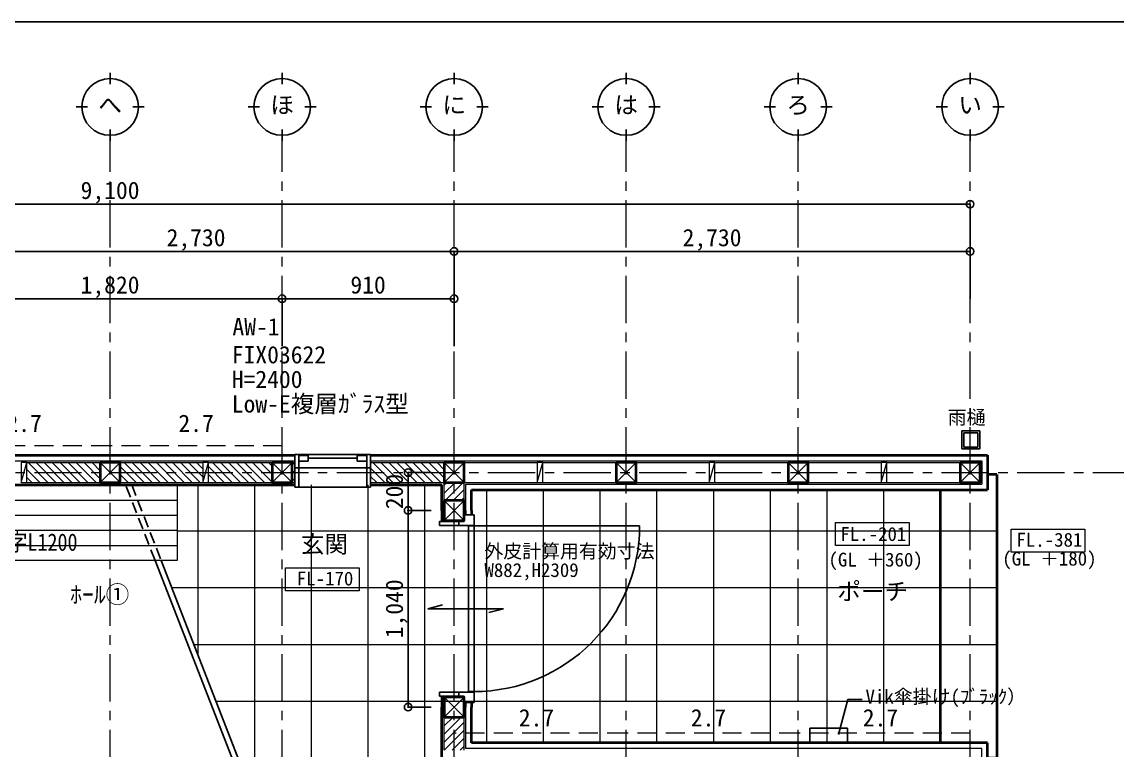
# Model space of a CAD drawing. Units: millimetres at full size, sheet at 1:50. Extents: x -21826 to 54909, y -26252 to 22610.
# Drawn here: x 292 to 6086, y 2991 to 6842 of the extents above; entities that cross this region are included whole.
import ezdxf
from ezdxf.enums import TextEntityAlignment as Align

# ---------------------------------------------------------------- set-up
doc = ezdxf.new("R2010")
doc.units = ezdxf.units.MM
doc.header["$LTSCALE"] = 50
doc.header["$PDMODE"] = 32
doc.header["$PDSIZE"] = 40
for name, pattern in [('CHAIN1', [8, 5, -1, 1, -1]), ('DASHED1', [1.8, 1.2, -0.6]), ('DASHED2', [3, 2, -1])]:
    doc.linetypes.add(name, pattern=pattern)
for name, color, linetype, lineweight in [('3-1_通り芯・通り番号', 7, 'Continuous', 25), ('3-2_柱(黄)', 4, 'Continuous', 9), ('3-3_仕上線(黄)', 3, 'Continuous', 40), ('3-4_下地・間柱(水色)', 4, 'Continuous', 9), ('3-5_サッシ・室内建具', 7, 'Continuous', 25), ('3-6_住宅設備・造作', 4, 'Continuous', 9), ('3-8_ハッチング', 4, 'Continuous', 9), ('3-A_文字', 7, 'Continuous', 25), ('3-F_寸法・方位', 7, 'Continuous', 25), ('C-0', 6, 'Continuous', 25), ('F-F_図面枠（共通）', 7, 'Continuous', 25)]:
    doc.layers.add(name, color=color, linetype=linetype, lineweight=lineweight)
doc.styles.add('ＭＳ ゴシック', font='')
doc.styles.get('ＭＳ ゴシック').set_extended_font_data('MS Gothic')

msp = doc.modelspace()

# ---------------------------------------------------------------- linework, layer by layer
at = {"layer": '3-1_通り芯・通り番号'}
for p, q in [((758.74, 6572.32), (758.74, 6512.32)), ((1668.74, 6572.32), (1668.74, 6512.32)), ((2578.74, 6572.32), (2578.74, 6512.32)), ((3488.74, 6572.32), (3488.74, 6512.32)), ((4398.74, 6572.32), (4398.74, 6512.32)), ((5308.74, 6572.32), (5308.74, 6512.32)), ((578.74, 6392.32), (638.74, 6392.32)), ((878.74, 6392.32), (938.74, 6392.32)), ((1488.74, 6392.32), (1548.74, 6392.32)), ((1788.74, 6392.32), (1848.74, 6392.32)), ((2398.74, 6392.32), (2458.74, 6392.32)), ((2698.74, 6392.32), (2758.74, 6392.32)), ((3308.74, 6392.32), (3368.74, 6392.32)), ((3608.74, 6392.32), (3668.74, 6392.32)), ((4218.74, 6392.32), (4278.74, 6392.32)), ((4518.74, 6392.32), (4578.74, 6392.32)), ((5128.74, 6392.32), (5188.74, 6392.32)), ((5428.74, 6392.32), (5488.74, 6392.32)), ((758.74, 6272.32), (758.74, 6212.32)), ((1668.74, 6272.32), (1668.74, 6212.32)), ((2578.74, 6272.32), (2578.74, 6212.32)), ((3488.74, 6272.32), (3488.74, 6212.32)), ((4398.74, 6272.32), (4398.74, 6212.32)), ((5308.74, 6272.32), (5308.74, 6212.32))]:
    msp.add_line(p, q, dxfattribs=at)
at = {"layer": '3-1_通り芯・通り番号', "color": 1, "linetype": 'CHAIN1', "lineweight": 18}
for p, q in [((758.74, -5551.2), (758.74, 6242.32)), ((1668.74, -5551.2), (1668.74, 6242.32)), ((2578.74, -5551.2), (2578.74, 6242.32)), ((3488.74, -5551.2), (3488.74, 6242.32)), ((4398.74, -5551.2), (4398.74, 6242.32)), ((5308.74, -5551.2), (5308.74, 6242.32)), ((-7242.18, 4458.8), (7990.04, 4458.8))]:
    msp.add_line(p, q, dxfattribs=at)
at = {"layer": '3-1_通り芯・通り番号'}
for centre in [(758.74, 6392.32), (1668.74, 6392.32), (2578.74, 6392.32), (3488.74, 6392.32), (4398.74, 6392.32), (5308.74, 6392.32)]:
    msp.add_circle(centre, 150, dxfattribs=at)
at = {"layer": '3-2_柱(黄)'}
for p, q in [((706.24, 4511.3), (811.24, 4406.3)), ((811.24, 4511.3), (706.24, 4406.3)), ((1616.24, 4511.3), (1721.24, 4406.3)), ((1721.24, 4511.3), (1616.24, 4406.3)), ((2526.24, 4511.3), (2631.24, 4406.3)), ((2631.24, 4511.3), (2526.24, 4406.3)), ((3436.24, 4511.3), (3541.24, 4406.3)), ((3541.24, 4511.3), (3436.24, 4406.3)), ((4346.24, 4511.3), (4451.24, 4406.3)), ((4451.24, 4511.3), (4346.24, 4406.3)), ((5256.24, 4511.3), (5361.24, 4406.3)), ((5361.24, 4511.3), (5256.24, 4406.3)), ((2526.24, 4311.3), (2631.24, 4206.3)), ((2631.24, 4311.3), (2526.24, 4206.3)), ((2526.24, 3271.3), (2631.24, 3166.3)), ((2631.24, 3271.3), (2526.24, 3166.3))]:
    msp.add_line(p, q, dxfattribs=at)
at = {"layer": '3-2_柱(黄)', "color": 3, "lineweight": 40}
for points in [[(706.24, 4511.3), (706.24, 4406.3), (811.24, 4406.3), (811.24, 4511.3)], [(1616.24, 4511.3), (1616.24, 4406.3), (1721.24, 4406.3), (1721.24, 4511.3)], [(2526.24, 4511.3), (2526.24, 4406.3), (2631.24, 4406.3), (2631.24, 4511.3)], [(3436.24, 4511.3), (3436.24, 4406.3), (3541.24, 4406.3), (3541.24, 4511.3)], [(4346.24, 4511.3), (4346.24, 4406.3), (4451.24, 4406.3), (4451.24, 4511.3)], [(5256.24, 4511.3), (5256.24, 4406.3), (5361.24, 4406.3), (5361.24, 4511.3)], [(2526.24, 4311.3), (2526.24, 4206.3), (2631.24, 4206.3), (2631.24, 4311.3)], [(2526.24, 3271.3), (2526.24, 3166.3), (2631.24, 3166.3), (2631.24, 3271.3)]]:
    msp.add_lwpolyline(points, close=True, dxfattribs=at)
at = {"layer": '3-3_仕上線(黄)'}
for p, q in [((-151.26, 4550.3), (758.74, 4550.3)), ((758.74, 4550.3), (1668.74, 4550.3)), ((1668.74, 4550.3), (1736.24, 4550.3)), ((2136.24, 4550.3), (2578.74, 4550.3)), ((2578.74, 4550.3), (3488.74, 4550.3)), ((3488.74, 4550.3), (4398.74, 4550.3)), ((4398.74, 4550.3), (5400.24, 4550.3)), ((-86.26, 4393.8), (758.74, 4393.8)), ((758.74, 4393.8), (1668.74, 4393.8)), ((1668.74, 4393.8), (1736.24, 4393.8)), ((2136.24, 4393.8), (2513.74, 4393.8)), ((2513.74, 4258.8), (2513.74, 4393.8)), ((2670.24, 4367.3), (3488.74, 4367.3)), ((2670.24, 4258.8), (2670.24, 4367.3)), ((3488.74, 4367.3), (4398.74, 4367.3)), ((4398.74, 4367.3), (5400.24, 4367.3)), ((2513.74, 4258.8), (2513.74, 4200.8)), ((2670.24, 4258.8), (2670.24, 4234.8)), ((2513.74, 3276.8), (2513.74, 3218.8)), ((2513.74, 2938.8), (2513.74, 3218.8)), ((2670.24, 3242.8), (2670.24, 3218.8)), ((2670.24, 3030.3), (2670.24, 3218.8)), ((3488.74, 3030.3), (2670.24, 3030.3)), ((3716.24, 3030.3), (3488.74, 3030.3)), ((3943.74, 3030.3), (3716.24, 3030.3)), ((4398.74, 3030.3), (3943.74, 3030.3)), ((5400.24, 3030.3), (4398.74, 3030.3)), ((5400.24, 2638.8), (5400.24, 3030.3))]:
    msp.add_line(p, q, dxfattribs=at)
at = {"layer": '3-3_仕上線(黄)', "color": 7, "linetype": 'DASHED1', "lineweight": 25}
for p, q in [((996.5, 3993.8), (840.45, 4393.8)), ((872.65, 4393.8), (1028.7, 3993.8))]:
    msp.add_line(p, q, dxfattribs=at)
at = {"layer": '3-3_仕上線(黄)', "color": 7, "lineweight": 25}
for p, q in [((996.5, 3993.8), (1499.74, 2703.8)), ((1028.7, 3993.8), (1531.94, 2703.8))]:
    msp.add_line(p, q, dxfattribs=at)
at = {"layer": '3-4_下地・間柱(水色)'}
for p, q in [((-151.26, 4520.3), (758.74, 4520.3)), ((758.74, 4520.3), (1668.74, 4520.3)), ((1668.74, 4520.3), (1736.24, 4520.3)), ((2136.24, 4520.3), (2578.74, 4520.3)), ((2578.74, 4520.3), (3488.74, 4520.3)), ((3488.74, 4520.3), (4398.74, 4520.3)), ((4398.74, 4520.3), (5370.24, 4520.3)), ((5370.24, 4520.3), (5370.24, 4397.3)), ((288.74, 4406.3), (318.74, 4511.3)), ((318.74, 4511.3), (706.24, 4511.3)), ((811.24, 4511.3), (1248.74, 4511.3)), ((1248.74, 4406.3), (1278.74, 4511.3)), ((1278.74, 4511.3), (1616.24, 4511.3)), ((1721.24, 4511.3), (1736.24, 4511.3)), ((2136.24, 4511.3), (2526.24, 4511.3)), ((2631.24, 4511.3), (3018.74, 4511.3)), ((3018.74, 4406.3), (3048.74, 4511.3)), ((3048.74, 4511.3), (3436.24, 4511.3)), ((3541.24, 4511.3), (3928.74, 4511.3)), ((3928.74, 4406.3), (3958.74, 4511.3)), ((3958.74, 4511.3), (4346.24, 4511.3)), ((4451.24, 4511.3), (4838.74, 4511.3)), ((4838.74, 4406.3), (4868.74, 4511.3)), ((4868.74, 4511.3), (5256.24, 4511.3)), ((318.74, 4406.3), (706.24, 4406.3)), ((811.24, 4406.3), (1248.74, 4406.3)), ((1278.74, 4406.3), (1616.24, 4406.3)), ((1721.24, 4406.3), (1736.24, 4406.3)), ((2136.24, 4406.3), (2526.24, 4406.3)), ((2526.24, 4311.3), (2526.24, 4406.3)), ((2631.24, 4311.3), (2631.24, 4406.3)), ((2631.24, 4406.3), (3018.74, 4406.3)), ((3048.74, 4406.3), (3436.24, 4406.3)), ((3541.24, 4406.3), (3928.74, 4406.3)), ((3958.74, 4406.3), (4346.24, 4406.3)), ((4451.24, 4406.3), (4838.74, 4406.3)), ((4868.74, 4406.3), (5256.24, 4406.3)), ((2640.24, 4397.3), (3488.74, 4397.3)), ((2640.24, 4258.8), (2640.24, 4397.3)), ((3488.74, 4397.3), (4398.74, 4397.3)), ((4398.74, 4397.3), (5370.24, 4397.3)), ((2640.24, 4258.8), (2640.24, 4234.8)), ((2526.24, 4206.3), (2526.24, 4200.8)), ((2526.24, 3276.8), (2526.24, 3271.3)), ((2640.24, 3242.8), (2640.24, 3218.8)), ((2640.24, 3000.3), (2640.24, 3218.8)), ((2526.24, 2991.3), (2526.24, 3166.3)), ((2631.24, 2991.3), (2631.24, 3166.3)), ((3488.74, 3000.3), (2640.24, 3000.3)), ((3716.24, 3000.3), (3488.74, 3000.3)), ((3943.74, 3000.3), (3716.24, 3000.3)), ((4398.74, 3000.3), (3943.74, 3000.3)), ((5370.24, 3000.3), (4398.74, 3000.3)), ((5370.24, 2638.8), (5370.24, 3000.3))]:
    msp.add_line(p, q, dxfattribs=at)
for points in [[(288.74, 4511.3), (288.74, 4406.3), (318.74, 4406.3), (318.74, 4511.3)], [(1248.74, 4511.3), (1248.74, 4406.3), (1278.74, 4406.3), (1278.74, 4511.3)], [(3018.74, 4511.3), (3018.74, 4406.3), (3048.74, 4406.3), (3048.74, 4511.3)], [(3928.74, 4511.3), (3928.74, 4406.3), (3958.74, 4406.3), (3958.74, 4511.3)], [(4838.74, 4511.3), (4838.74, 4406.3), (4868.74, 4406.3), (4868.74, 4511.3)]]:
    msp.add_lwpolyline(points, close=True, dxfattribs=at)
at = {"layer": '3-5_サッシ・室内建具'}
for p, q in [((1756.24, 4554.3), (1736.24, 4554.3)), ((1736.24, 4381.8), (1736.24, 4554.3)), ((1736.24, 4550.3), (1736.24, 4541.3)), ((1756.24, 4381.8), (1756.24, 4554.3)), ((1756.24, 4554.3), (2116.24, 4554.3)), ((1756.24, 4549.3), (1806.24, 4549.3)), ((1806.24, 4534.3), (2066.24, 4534.3)), ((2066.24, 4549.3), (2116.24, 4549.3)), ((2116.24, 4554.3), (2136.24, 4554.3)), ((2116.24, 4381.8), (2116.24, 4554.3)), ((2136.24, 4381.8), (2136.24, 4554.3)), ((2136.24, 4550.3), (2136.24, 4541.3)), ((2136.24, 4550.3), (2136.24, 4484.3)), ((1756.24, 4484.3), (1736.24, 4484.3)), ((1756.24, 4484.3), (2116.24, 4484.3)), ((1756.24, 4484.3), (1756.24, 4393.8)), ((2116.24, 4484.3), (2136.24, 4484.3)), ((2136.24, 4484.3), (2116.24, 4484.3)), ((2116.24, 4484.3), (2116.24, 4393.8)), ((1736.24, 4381.8), (1756.24, 4381.8)), ((1736.24, 4381.8), (2136.24, 4381.8)), ((2116.24, 4381.8), (2136.24, 4381.8)), ((2670.24, 4234.8), (2631.24, 4234.8)), ((2501.74, 4179.8), (2684.24, 4179.8)), ((2604.24, 4179.8), (2604.24, 4200.8)), ((2631.24, 4200.8), (2631.24, 4206.3)), ((2684.24, 4179.8), (2684.24, 3297.8)), ((2684.24, 4176.8), (2684.24, 3300.8)), ((2439.24, 3738.8), (2516.52, 3759.51)), ((2839.24, 3738.8), (2439.24, 3738.8)), ((2839.24, 3738.8), (2761.97, 3718.1)), ((2501.74, 3297.8), (2501.74, 3276.8)), ((2684.24, 3297.8), (2501.74, 3297.8)), ((2501.74, 3276.8), (2631.24, 3276.8)), ((2604.24, 3276.8), (2604.24, 3297.8)), ((2631.24, 3276.8), (2631.24, 3271.3)), ((2684.24, 3242.8), (2684.24, 3297.8)), ((2670.24, 3242.8), (2631.24, 3242.8)), ((2631.24, 3242.8), (2684.24, 3242.8))]:
    msp.add_line(p, q, dxfattribs=at)
for points in [[(1736.24, 4550.3), (1736.24, 4484.3), (1756.24, 4484.3)], [(1806.24, 4549.3), (1806.24, 4519.3), (1756.24, 4519.3)], [(2116.24, 4519.3), (2066.24, 4519.3), (2066.24, 4549.3)], [(2631.24, 4234.8), (2684.24, 4234.8), (2684.24, 4179.8)], [(2631.24, 4200.8), (2501.74, 4200.8), (2501.74, 4179.8)], [(2684.24, 3300.8), (2654.24, 3300.8), (2654.24, 4176.8), (2684.24, 4176.8), (3560.24, 4176.8)]]:
    msp.add_lwpolyline(points, dxfattribs=at)
msp.add_arc((2684.24, 4176.8), 876, 270, 0, dxfattribs=at)
at = {"layer": '3-6_住宅設備・造作', "color": 7, "lineweight": 25}
for p, q in [((5264.73, 4583.72), (5264.73, 4678.72)), ((5274.73, 4668.72), (5349.73, 4668.72)), ((5274.73, 4593.72), (5274.73, 4668.72)), ((5349.73, 4668.72), (5349.73, 4593.72)), ((5359.73, 4583.72), (5264.73, 4583.72)), ((5349.73, 4593.72), (5274.73, 4593.72))]:
    msp.add_line(p, q, dxfattribs=at)
at = {"layer": '3-6_住宅設備・造作', "color": 3, "lineweight": 40}
for p, q in [((5400.24, 4550.3), (5400.24, 4367.3)), ((5450.24, 4448.8), (5400.24, 4448.8)), ((5150.24, 4367.3), (5150.24, 3030.3))]:
    msp.add_line(p, q, dxfattribs=at)
at = {"layer": '3-6_住宅設備・造作'}
for p, q in [((1222.65, 4393.8), (1222.65, 3496.62)), ((1522.65, 4393.8), (1522.65, 2727.6)), ((1822.65, 4393.8), (1822.65, 1793.8)), ((2122.65, 4393.8), (2122.65, 1793.8)), ((2422.65, 4393.8), (2422.65, 1793.8)), ((2750.24, 4367.3), (2750.24, 3030.3)), ((3050.24, 4367.3), (3050.24, 3030.3)), ((3350.24, 4367.3), (3350.24, 3030.3)), ((3650.24, 4367.3), (3650.24, 3030.3)), ((3950.24, 4367.3), (3950.24, 3030.3)), ((4250.24, 4367.3), (4250.24, 3030.3)), ((4550.24, 4367.3), (4550.24, 3030.3)), ((4850.24, 4367.3), (4850.24, 3030.3)), ((-86.26, 4313.8), (1113.74, 4313.8)), ((-86.26, 4233.8), (1113.74, 4233.8)), ((-86.26, 4153.8), (1113.74, 4153.8)), ((5450.24, 4148.8), (1113.74, 4148.8)), ((-86.26, 4073.8), (1113.74, 4073.8)), ((5450.24, 3848.8), (1085.26, 3848.8)), ((5450.24, 3548.8), (1202.3, 3548.8)), ((5450.24, 3248.8), (1319.33, 3248.8))]:
    msp.add_line(p, q, dxfattribs=at)
at = {"layer": '3-6_住宅設備・造作', "color": 7, "lineweight": 25}
msp.add_lwpolyline([(5264.73, 4678.72), (5359.73, 4678.72), (5359.73, 4583.72)], dxfattribs=at)
at = {"layer": '3-6_住宅設備・造作', "color": 3, "lineweight": 40}
msp.add_lwpolyline([(5450.24, 4448.8), (5450.24, 2948.8), (5400.24, 2948.8)], dxfattribs=at)
at = {"layer": '3-6_住宅設備・造作'}
msp.add_lwpolyline([(1113.74, 4393.8), (1113.74, 3993.8), (-86.26, 3993.8)], dxfattribs=at)
at = {"layer": '3-8_ハッチング'}
for p, q in [((318.74, 4474.54), (386.98, 4406.3)), ((324.4, 4511.3), (429.4, 4406.3)), ((366.83, 4511.3), (471.83, 4406.3)), ((409.26, 4511.3), (514.26, 4406.3)), ((451.68, 4511.3), (556.68, 4406.3)), ((494.11, 4511.3), (599.11, 4406.3)), ((536.54, 4511.3), (641.54, 4406.3)), ((578.96, 4511.3), (683.96, 4406.3)), ((621.39, 4511.3), (706.24, 4426.45)), ((663.81, 4511.3), (706.24, 4468.88)), ((811.24, 4491.15), (896.09, 4406.3)), ((833.52, 4511.3), (938.52, 4406.3)), ((875.95, 4511.3), (980.95, 4406.3)), ((918.37, 4511.3), (1023.37, 4406.3)), ((960.8, 4511.3), (1065.8, 4406.3)), ((1003.23, 4511.3), (1108.23, 4406.3)), ((1045.65, 4511.3), (1150.65, 4406.3)), ((1088.08, 4511.3), (1193.08, 4406.3)), ((1130.51, 4511.3), (1235.51, 4406.3)), ((1172.93, 4511.3), (1248.74, 4435.49)), ((1215.36, 4511.3), (1248.74, 4477.92)), ((1278.74, 4490.34), (1362.78, 4406.3)), ((1300.21, 4511.3), (1405.21, 4406.3)), ((1342.64, 4511.3), (1447.64, 4406.3)), ((1385.06, 4511.3), (1490.06, 4406.3)), ((1427.49, 4511.3), (1532.49, 4406.3)), ((1469.92, 4511.3), (1574.92, 4406.3)), ((1512.34, 4511.3), (1616.24, 4407.4)), ((1554.77, 4511.3), (1616.24, 4449.83)), ((1597.2, 4511.3), (1616.24, 4492.26)), ((1721.24, 4472.11), (1736.24, 4457.11)), ((1724.48, 4511.3), (1736.24, 4499.54)), ((2136.24, 4481.37), (2211.31, 4406.3)), ((2148.74, 4511.3), (2253.74, 4406.3)), ((2191.17, 4511.3), (2296.17, 4406.3)), ((2233.59, 4511.3), (2338.59, 4406.3)), ((2276.02, 4511.3), (2381.02, 4406.3)), ((2318.44, 4511.3), (2423.44, 4406.3)), ((2360.87, 4511.3), (2465.87, 4406.3)), ((2403.3, 4511.3), (2508.3, 4406.3)), ((2445.72, 4511.3), (2526.24, 4430.78)), ((2488.15, 4511.3), (2526.24, 4473.21)), ((318.74, 4432.11), (344.55, 4406.3)), ((318.74, 4406.3), (706.24, 4406.3)), ((811.24, 4448.73), (853.67, 4406.3)), ((811.24, 4406.3), (1248.74, 4406.3)), ((1278.74, 4447.92), (1320.36, 4406.3)), ((1278.74, 4406.3), (1616.24, 4406.3)), ((1721.24, 4429.68), (1736.24, 4414.68)), ((1721.24, 4406.3), (1736.24, 4406.3)), ((2136.24, 4438.95), (2168.89, 4406.3)), ((2136.24, 4406.3), (2526.24, 4406.3)), ((2526.24, 4349.17), (2583.38, 4406.3)), ((2526.24, 4311.3), (2526.24, 4406.3)), ((2526.24, 4391.59), (2540.95, 4406.3)), ((2530.8, 4311.3), (2625.8, 4406.3)), ((2573.23, 4311.3), (2631.24, 4369.31)), ((2615.66, 4311.3), (2631.24, 4326.89)), ((2526.24, 4206.3), (2526.24, 4200.8)), ((2547.58, 4200.8), (2553.08, 4206.3)), ((2590.01, 4200.8), (2595.51, 4206.3)), ((2526.24, 3276.8), (2526.24, 3271.3)), ((2551.46, 3271.3), (2556.96, 3276.8)), ((2593.89, 3271.3), (2599.39, 3276.8)), ((2526.24, 2991.3), (2526.24, 3166.3)), ((2526.24, 3118.8), (2573.74, 3166.3)), ((2526.24, 3076.37), (2616.17, 3166.3)), ((2526.24, 3161.23), (2531.32, 3166.3)), ((2526.24, 3033.95), (2631.24, 3138.95)), ((2526.24, 2991.52), (2631.24, 3096.52)), ((2568.45, 2991.3), (2631.24, 3054.09)), ((2610.88, 2991.3), (2631.24, 3011.67))]:
    msp.add_line(p, q, dxfattribs=at)
at = {"layer": '3-A_文字'}
for p, q in [((4661.25, 3258.88), (4612.66, 3074.37)), ((4738.02, 3258.88), (4661.25, 3258.88)), ((4459.97, 3031.97), (4459.97, 3106.97)), ((4659.97, 3031.97), (4459.97, 3031.97))]:
    msp.add_line(p, q, dxfattribs=at)
msp.add_lwpolyline([(4459.97, 3106.97), (4659.97, 3106.97), (4659.97, 3031.97)], dxfattribs=at)
at = {"layer": '3-F_寸法・方位'}
for p, q in [((-3791.26, 5878.09), (5308.74, 5878.09)), ((5308.74, 5878.09), (5308.74, 5628.09)), ((5308.74, 5878.09), (5308.74, 5628.09)), ((-151.26, 5628.09), (2578.74, 5628.09)), ((2578.74, 5628.09), (2578.74, 5378.09)), ((2578.74, 5628.09), (5308.74, 5628.09)), ((5308.74, 5628.09), (5308.74, 5378.09)), ((5308.74, 5628.09), (5308.74, 5378.09)), ((-151.26, 5378.09), (1668.74, 5378.09)), ((1668.74, 5378.09), (1668.74, 5127.17)), ((1668.74, 5378.09), (2578.74, 5378.09)), ((2578.74, 5378.09), (2578.74, 5127.17)), ((2335.42, 4458.8), (2335.42, 4258.8)), ((2335.42, 4458.8), (2456.74, 4458.8)), ((2335.42, 4258.8), (2456.74, 4258.8)), ((2335.42, 4258.8), (2335.42, 3218.8)), ((2335.42, 3218.8), (2456.74, 3218.8))]:
    msp.add_line(p, q, dxfattribs=at)
at = {"layer": '3-F_寸法・方位', "color": 2, "lineweight": 9}
msp.add_line((1687.41, 3955.81), (2077.02, 3955.81), dxfattribs=at)
for points in [[(4986.53, 4194.93), (4986.53, 4073.17), (4596.92, 4073.17), (4596.92, 4194.93)], [(5915.6, 4159.28), (5915.6, 4037.52), (5525.99, 4037.52), (5525.99, 4159.28)]]:
    msp.add_lwpolyline(points, close=True, dxfattribs=at)
msp.add_lwpolyline([(2077.02, 3955.81), (2077.02, 3834.06), (1687.41, 3834.06), (1687.41, 3955.81)], dxfattribs=at)
at = {"layer": '3-F_寸法・方位'}
for p in [(5308.74, 5878.09), (5308.74, 5878.09), (2578.74, 5628.09), (5308.74, 5628.09), (5308.74, 5628.09), (1668.74, 5378.09), (2578.74, 5378.09), (2335.42, 4458.8), (2335.42, 4258.8), (2335.42, 3218.8)]:
    msp.add_point(p, dxfattribs=at)
at = {"layer": 'C-0', "color": 4, "linetype": 'DASHED2', "lineweight": 9}
for p, q in [((758.74, 4600.3), (-151.26, 4600.3)), ((1668.74, 4600.3), (758.74, 4600.3)), ((3488.74, 3080.3), (2578.74, 3080.3)), ((4398.74, 3080.3), (3488.74, 3080.3)), ((5308.74, 3080.3), (4398.74, 3080.3))]:
    msp.add_line(p, q, dxfattribs=at)
at = {"layer": 'F-F_図面枠（共通）'}
msp.add_line((-8505.74, 6841.87), (11294.26, 6841.87), dxfattribs=at)

# ---------------------------------------------------------------- texts
at = {"layer": '3-6_住宅設備・造作', "color": 7, "style": 'ＭＳ ゴシック'}
for s, p in [('FL.-201', (4622.18, 4075.29)), ('FL.-381', (5553.73, 4044.99)), ('(GL ＋360)', (4559.32, 3939.88)), ('(GL ＋180)', (5478.73, 3944.99))]:
    msp.add_text(s, height=73.31, dxfattribs=at).set_placement(p, align=Align.BOTTOM_LEFT)
at = {"layer": '3-A_文字', "style": 'ＭＳ ゴシック'}
for s, height, p in [('へ', 91.64, (696.24, 6329.82)), ('ほ', 91.64, (1606.24, 6329.82)), ('に', 91.64, (2516.24, 6329.82)), ('は', 91.64, (3426.24, 6329.82)), ('ろ', 91.64, (4336.24, 6329.82)), ('い', 91.64, (5246.24, 6329.82)), ('AW-1', 91.64, (1405.83, 5156.95)), ('FIX03622', 91.64, (1402.49, 5008.8)), ('H=2400', 91.64, (1402.49, 4878.8)), ('Low-E複層ｶﾞﾗｽ型', 91.64, (1402.49, 4748.8)), ('雨樋', 73.31, (5189.99, 4692.08)), ('玄関', 91.64, (1767.49, 4007.29)), ('ポーチ', 91.64, (4605.94, 3757.25)), ('ﾎｰﾙ①', 91.64, (547.49, 3741.11)), ('Vik傘掛け(ﾌﾞﾗｯｸ）', 73.31, (4755.33, 3215.53))]:
    msp.add_text(s, height=height, dxfattribs=at).set_placement(p, align=Align.BOTTOM_LEFT)
at = {"layer": '3-A_文字', "style": 'ＭＳ ゴシック', "width": 0.85}
msp.add_text('二の字L1200', height=91.64, dxfattribs=at).set_placement((2.46, 4017.61), align=Align.BOTTOM_LEFT)
at = {"layer": '3-F_寸法・方位', "style": 'ＭＳ ゴシック'}
for s, height, p in [('9,100', 91.64, (602.49, 5878.09)), ('2,730', 91.64, (1057.49, 5628.09)), ('2,730', 91.64, (3787.49, 5628.09)), ('1,820', 91.64, (602.49, 5378.09)), ('910', 91.64, (2029.99, 5378.09)), ('FL-170', 73.31, (1746.13, 3839.72))]:
    msp.add_text(s, height=height, dxfattribs=at).set_placement(p, align=Align.BOTTOM_LEFT)
for s, p in [('200', (2335.42, 4265.05)), ('1,040', (2335.42, 3582.55))]:
    msp.add_text(s, height=91.64, rotation=90, dxfattribs=at).set_placement(p, align=Align.BOTTOM_LEFT)
at = {"layer": 'C-0', "color": 5, "style": 'ＭＳ ゴシック'}
for s, height, p in [('2.7', 91.64, (209.99, 4646.13)), ('2.7', 91.64, (1119.99, 4646.13)), ('外皮計算用有効寸法', 73.31, (2739, 3984.65)), ('W882,H2309', 73.31, (2739, 3884.65)), ('2.7', 91.64, (2920.75, 3089.16)), ('2.7', 91.64, (3830.75, 3089.16)), ('2.7', 91.64, (4740.75, 3089.16))]:
    msp.add_text(s, height=height, dxfattribs=at).set_placement(p, align=Align.BOTTOM_LEFT)

doc.saveas('drawing.dxf')
